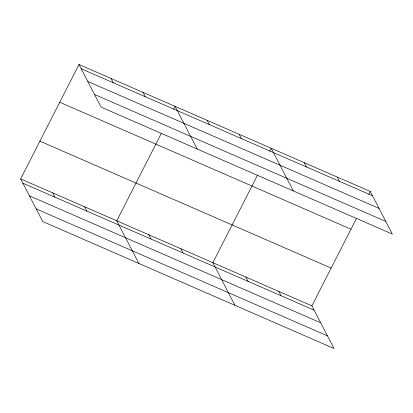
<?xml version="1.0" encoding="UTF-8"?>
<svg xmlns="http://www.w3.org/2000/svg" width="413" height="413" viewBox="0 0 413 413"><rect width="100%" height="100%" fill="white"/><g stroke="black" fill="none" stroke-linecap="round" stroke-linejoin="round"><path stroke-width="0.62" d="M20.65 178.906L311.892 305.852L334.003 348.505L42.761 221.564L20.65 178.906L78.997 64.495L370.239 191.436L392.35 234.094L101.108 107.148L78.997 64.495M161.395 133.27L116.76 220.8L138.871 263.458M173.651 109.244L175.107 106.384L197.218 149.041M257.505 175.164L212.871 262.689L234.982 305.346M269.756 151.137L271.217 148.277L293.328 190.93M311.892 305.852L356.527 218.322M368.778 194.296L370.239 191.436M81.216 68.775L372.459 195.716M87.783 81.438L379.02 208.379M94.546 94.484L385.783 221.43M59.746 102.248L350.983 229.194M39.906 141.153L331.143 268.094M22.87 183.186L314.107 310.132M29.431 195.85L320.674 322.796M36.194 208.901L327.437 335.841M337.23 177.048L339.45 181.328M304.226 162.66L306.441 166.94M239.179 134.313L241.399 138.592M207.145 120.348L209.36 124.628M278.883 291.464L281.103 295.744M245.874 277.077L248.094 281.356M143.068 92.419L145.288 96.699M111.035 78.455L113.255 82.734M180.832 248.724L183.052 253.004M148.794 234.765L151.013 239.044M84.722 206.836L86.942 211.115M52.688 192.871L54.903 197.151"/></g></svg>
